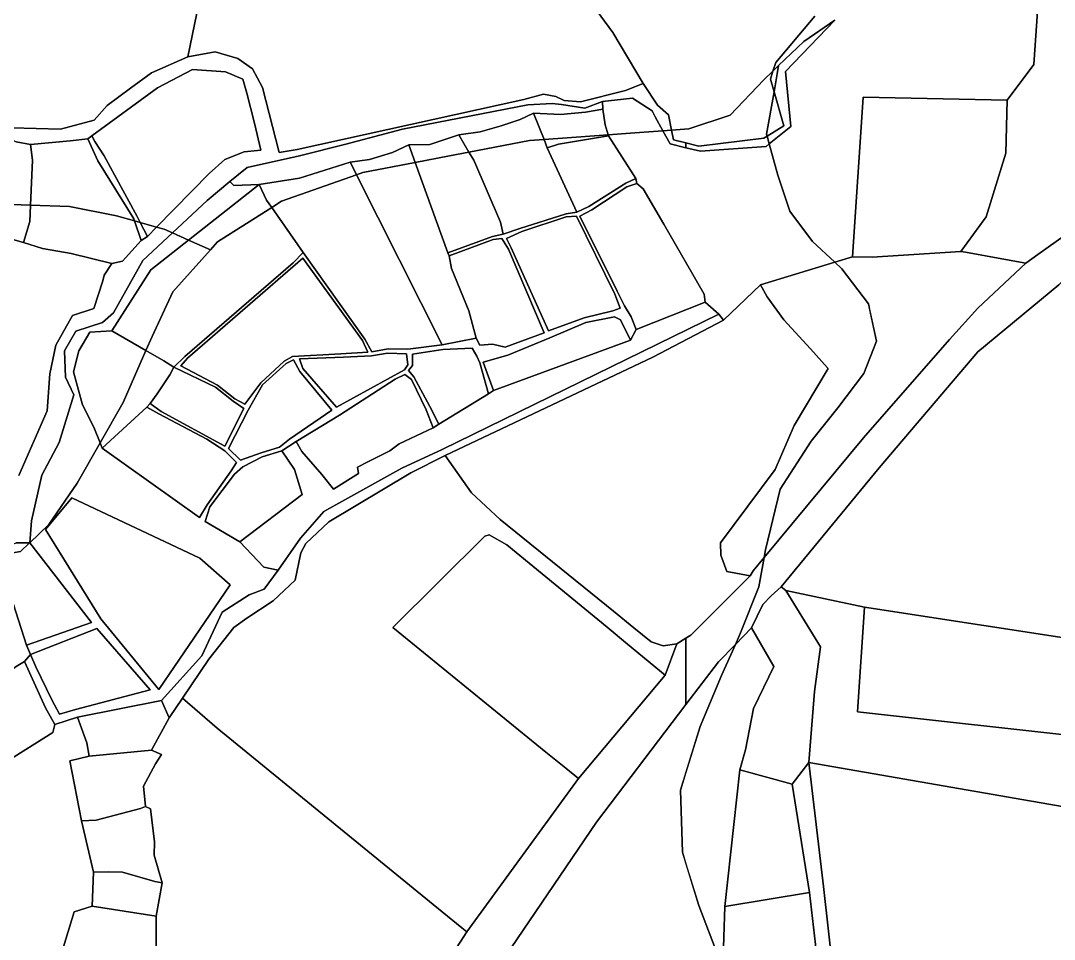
# Model space of a CAD drawing. Extents: x 542555 to 550520, y 1840485 to 1846995.
# Drawn here: x 547868.5 to 548072.8, y 1844135.9 to 1844317.5 of the extents above; entities that cross this region are included whole.
import ezdxf

# ---------------------------------------------------------------- set-up
doc = ezdxf.new("R2010")
doc.units = 0
doc.layers.add('Level 30', color=7, linetype='Continuous')

msp = doc.modelspace()

# ---------------------------------------------------------------- linework, layer by layer
at = {"layer": 'Level 30'}
for points in [[(547905.46, 1844329.56), (547901.53, 1844310.32), (547894.32, 1844307.21), (547890.18, 1844304.15), (547885.58, 1844300.7), (547882.99, 1844297.85), (547876.36, 1844296.08), (547866.71, 1844296.34), (547860.94, 1844302.16), (547859.04, 1844303.45), (547858.97, 1844310.46), (547860.21, 1844367.14), (547872.11, 1844370.64), (547880.51, 1844372.78)], [(547975.12, 1844329.41), (547985.54, 1844315.17), (547991.54, 1844305.11), (547988.08, 1844303.67), (547979.16, 1844301.44), (547975.91, 1844301.71), (547974.26, 1844302.51), (547971.84, 1844302.96), (547967.98, 1844301.93), (547923.14, 1844292.01), (547919.55, 1844291.47), (547916.28, 1844304.28), (547914.29, 1844308.01), (547911.43, 1844310), (547906.92, 1844311.35), (547901.53, 1844310.32), (547905.46, 1844329.56), (547927.03, 1844326.58), (547943.77, 1844324.58), (547952.57, 1844325.14)], [(548019.71, 1844307.42), (548020.76, 1844296.59), (548016.4708, 1844293.1377), (548016.0482, 1844294.6476), (548019.38, 1844296.68), (548017.4241, 1844303.4525), (548018.06, 1844307.02), (548018.34, 1844308.61), (548023.31, 1844313.39), (548029.4614, 1844317.5768)], [(547915.92, 1844291.9), (547912.64, 1844291.57), (547908.81, 1844290.03), (547905.74, 1844287.28), (547895.3446, 1844276.689), (547892.1221, 1844277.598), (547891.51, 1844278.81), (547884.95, 1844290.78), (547883.13, 1844293.61), (547882.52, 1844294.71), (547895.55, 1844304.2), (547902.45, 1844307.83), (547908.98, 1844307.38), (547912.36, 1844305.91), (547913.18, 1844303.2), (547914.69, 1844297.25)], [(548016.7, 1844305.96), (548017.4228, 1844303.4571), (548015.93, 1844295.07), (548016.0482, 1844294.6476), (548015.38, 1844294.24), (548002.58, 1844292.66), (548000, 1844293.32), (547997.54, 1844293.94), (547997.1668, 1844295.8567), (548000.58, 1844296.1), (548008.73, 1844298.85), (548015.44, 1844305.82), (548017.2051, 1844307.5181)], [(548017.2051, 1844307.5181), (548018.34, 1844308.61), (548017.4228, 1844303.4571), (548016.7, 1844305.96)], [(548019.38, 1844296.68), (548016.0482, 1844294.6476), (548015.93, 1844295.07), (548017.4241, 1844303.4525)], [(547870.79, 1844289.94), (547870.4234, 1844281.0242), (547864.87, 1844281.2), (547855.98, 1844279.89), (547848.3156, 1844278.6981), (547845.75, 1844288.54), (547845.03, 1844293.86), (547843.75, 1844295.72), (547843.41, 1844297.08), (547847.22, 1844299.78), (547852.68, 1844301.52), (547859.73, 1844299.34), (547860.82, 1844298.28), (547861.15, 1844296.98), (547867.6, 1844293.55), (547870.38, 1844293.04)], [(547983.53, 1844301.51), (547983.6, 1844300.01), (547980.16, 1844299.42), (547975.2, 1844298.92), (547969.89, 1844299.24), (547967.26, 1844297.99), (547963.49, 1844296.73), (547959.29, 1844295.51), (547955.12, 1844294.94), (547949.36, 1844292.99), (547945.19, 1844292.96), (547942.01, 1844291.41), (547937.44, 1844290.07), (547933.6, 1844289.55), (547923.62, 1844286.34), (547915.61, 1844285.11), (547910.64, 1844284.94), (547909.85, 1844285.69), (547913.26, 1844288.46), (547923.58, 1844290.75), (547932.74, 1844293.11), (547943.99, 1844296.04), (547968.75, 1844300.84), (547973.53, 1844301.15), (547975.39, 1844300.95), (547980.03, 1844300.2)], [(547993.92, 1844298.51), (547995.4428, 1844295.7337), (547989.92, 1844295.34), (547984.6234, 1844294.9435), (547984.02, 1844296.9), (547983.6, 1844300.01), (547983.53, 1844301.51), (547989.46, 1844302.15), (547993.35, 1844299.69)], [(548059.34, 1844278.73), (548054.38, 1844271.9), (548036.84, 1844270.77), (548032.91, 1844270.82), (548035.06, 1844302.35), (548063.52, 1844301.77), (548063.25, 1844291.34)], [(547969.89, 1844299.24), (547971.944, 1844293.9944), (547969.08, 1844293.78), (547957.1118, 1844291.5256), (547955.12, 1844294.94), (547959.29, 1844295.51), (547963.49, 1844296.73), (547967.26, 1844297.99)], [(547983.6, 1844300.01), (547984.02, 1844296.9), (547984.6234, 1844294.9435), (547971.944, 1844293.9944), (547969.89, 1844299.24), (547975.2, 1844298.92), (547980.16, 1844299.42)], [(547882.52, 1844294.71), (547883.13, 1844293.61), (547884.95, 1844290.78), (547891.51, 1844278.81), (547892.1221, 1844277.598), (547890.9645, 1844277.9245), (547890.83, 1844278.31), (547883.73, 1844289.79), (547881.73, 1844294.13)], [(547955.12, 1844294.94), (547957.1118, 1844291.5256), (547953.26, 1844290.8), (547946.4557, 1844289.4805), (547945.19, 1844292.96), (547949.36, 1844292.99)], [(547984.6234, 1844294.9435), (547984.68, 1844294.76), (547974.81, 1844293.06), (547972.58, 1844292.37), (547971.944, 1844293.9944)], [(547984.68, 1844294.76), (547990.11, 1844286.29), (547988.15, 1844285.35), (547980.84, 1844280.77), (547978.43, 1844279.63), (547972.58, 1844292.37), (547974.81, 1844293.06)], [(548029.4239, 1844269.7521), (548014.76, 1844265.26), (548007.44, 1844258.29), (548006.53, 1844259.49), (548003.78, 1844261.83), (548003.64, 1844263.42), (547995.67, 1844277.3), (547991.53, 1844284.26), (547990.3, 1844285.32), (547990.11, 1844286.29), (547984.68, 1844294.76), (547984.6234, 1844294.9435), (547989.92, 1844295.34), (547995.4428, 1844295.7337), (547996.86, 1844293.15), (548000, 1844292.38), (548002.9, 1844291.67), (548015.84, 1844292.63), (548016.4708, 1844293.1377), (548018.2, 1844286.96), (548020.55, 1844279.82), (548025.04, 1844273.87)], [(547997.54, 1844293.94), (548000, 1844293.32), (548000, 1844292.38), (547996.86, 1844293.15), (547995.4428, 1844295.7337), (547997.1668, 1844295.8567)], [(548016.4708, 1844293.1377), (548015.84, 1844292.63), (548002.9, 1844291.67), (548000, 1844292.38), (548000, 1844293.32), (548002.58, 1844292.66), (548015.38, 1844294.24), (548016.0482, 1844294.6476)], [(547881.73, 1844294.13), (547883.73, 1844289.79), (547890.83, 1844278.31), (547890.9645, 1844277.9245), (547887.4, 1844278.93), (547878.14, 1844280.78), (547870.4234, 1844281.0242), (547870.79, 1844289.94), (547870.38, 1844293.04), (547878.24, 1844293.74)], [(547945.19, 1844292.96), (547946.4557, 1844289.4805), (547936.14, 1844287.48), (547934.8947, 1844287.0409), (547934.87, 1844287.09), (547933.6, 1844289.55), (547937.44, 1844290.07), (547942.01, 1844291.41)], [(547972.58, 1844292.37), (547978.43, 1844279.63), (547976.3, 1844279.29), (547967.16, 1844276.44), (547963.88, 1844275.29), (547963.33, 1844277.68), (547958.06, 1844289.9), (547957.1118, 1844291.5256), (547969.08, 1844293.78), (547971.944, 1844293.9944)], [(547957.1118, 1844291.5256), (547958.06, 1844289.9), (547963.33, 1844277.68), (547963.88, 1844275.29), (547961.73, 1844274.85), (547952.96, 1844271.6), (547946.4557, 1844289.4805), (547953.26, 1844290.8)], [(547933.6, 1844289.55), (547934.87, 1844287.09), (547934.8947, 1844287.0409), (547920.06, 1844281.81), (547918.1112, 1844280.5749), (547917.09, 1844282.03), (547915.61, 1844285.11), (547923.62, 1844286.34)], [(547953.21, 1844270.99), (547953.63, 1844268.53), (547957.05, 1844260.13), (547958.54, 1844254.71), (547951.78, 1844253.39), (547934.8947, 1844287.0409), (547936.14, 1844287.48), (547946.4557, 1844289.4805), (547952.96, 1844271.6)], [(547934.8947, 1844287.0409), (547951.78, 1844253.39), (547945.02, 1844252.54), (547941.15, 1844252.61), (547937.87, 1844252.06), (547936.53, 1844254.52), (547924.34, 1844271.7), (547918.1112, 1844280.5749), (547920.06, 1844281.81)], [(547990.11, 1844286.29), (547990.3, 1844285.32), (547988.31, 1844284.68), (547981.42, 1844280.12), (547979, 1844278.83), (547986.42, 1844264), (547987.86, 1844261.15), (547989.19, 1844258.97), (547990.15, 1844256.42), (547989.05, 1844254.33), (547987.1, 1844258.38), (547985.88, 1844258.93), (547980.24, 1844257.85), (547973.1, 1844254.83), (547964.79, 1844251.4), (547959.91, 1844250.01), (547961.98, 1844244.38), (547960.94, 1844243.76), (547959.23, 1844249.85), (547958.65, 1844251.16), (547957.75, 1844252.79), (547951.94, 1844252.51), (547945.96, 1844251.56), (547945.91, 1844249.32), (547945.13, 1844248.36), (547946.18, 1844247.06), (547949.35, 1844241.22), (547951.18, 1844237.75), (547950.02, 1844236.99), (547948.67, 1844240.6), (547945.75, 1844246.54), (547944.44, 1844247.52), (547942.52, 1844246.62), (547931.53, 1844239.52), (547922.95, 1844234.34), (547920.12, 1844232.47), (547916.21, 1844231.27), (547912.36, 1844229.3), (547910.77, 1844227.82), (547905.88, 1844221.39), (547904.94, 1844218.52), (547911.82, 1844214.47), (547916.53, 1844209.45), (547919.35, 1844208.84), (547916.62, 1844205.12), (547913.62, 1844204.01), (547908.29, 1844200.57), (547904.3, 1844191.96), (547896.28, 1844183.1), (547879.7, 1844179.8), (547875.19, 1844178.39), (547873.38, 1844181.66), (547869.24, 1844190.79), (547870.43, 1844192.19), (547869.61, 1844194.02), (547882.46, 1844198.55), (547870.27, 1844214.26), (547870.2726, 1844214.2947), (547874.03, 1844217.87), (547879.64, 1844226.04), (547884.19, 1844234.0438), (547884.61, 1844233), (547903.84, 1844219.27), (547905.33, 1844221.76), (547910.08, 1844228.5), (547911.12, 1844230.16), (547908.85, 1844232.49), (547905.26, 1844234.8), (547895.76, 1844239.77), (547893.4, 1844241.09), (547894.04, 1844241.8), (547896.26, 1844240.24), (547908.86, 1844233.41), (547912.6, 1844240.83), (547910.48, 1844242.29), (547906.97, 1844245.03), (547898.76, 1844249.01), (547900.9, 1844251.14), (547922.34, 1844269.6), (547924.34, 1844271.7), (547936.53, 1844254.52), (547937.87, 1844252.06), (547941.15, 1844252.61), (547945.02, 1844252.54), (547951.78, 1844253.39), (547958.54, 1844254.71), (547959.28, 1844253.38), (547961.77, 1844253.58), (547964.26, 1844252.93), (547971.95, 1844255.8), (547964.92, 1844272.34), (547963.61, 1844274.42), (547961.86, 1844274.24), (547953.21, 1844270.99), (547952.96, 1844271.6), (547961.73, 1844274.85), (547963.88, 1844275.29), (547967.16, 1844276.44), (547976.3, 1844279.29), (547978.43, 1844279.63), (547980.84, 1844280.77), (547988.15, 1844285.35)], [(547915.61, 1844285.11), (547901.6598, 1844274.1217), (547898.4705, 1844275.5403), (547905.34, 1844281.94), (547909.85, 1844285.69), (547910.64, 1844284.94)], [(547915.61, 1844285.11), (547917.09, 1844282.03), (547918.1112, 1844280.5749), (547907.39, 1844273.78), (547905.98, 1844272.2), (547901.6598, 1844274.1217)], [(547990.3, 1844285.32), (547991.53, 1844284.26), (547995.67, 1844277.3), (548003.64, 1844263.42), (548003.78, 1844261.83), (547990.15, 1844256.42), (547989.19, 1844258.97), (547987.86, 1844261.15), (547986.42, 1844264), (547979, 1844278.83), (547981.42, 1844280.12), (547988.31, 1844284.68)], [(547870.29, 1844277.78), (547869.03, 1844273.64), (547859.66, 1844276.27), (547853.1, 1844276.45), (547849.29, 1844274.96), (547848.3156, 1844278.6981), (547855.98, 1844279.89), (547864.87, 1844281.2), (547870.4234, 1844281.0242)], [(547890.9645, 1844277.9245), (547892.32, 1844274.04), (547888.62, 1844269.98), (547886.52, 1844269.49), (547878.48, 1844271.44), (547872.77, 1844272.47), (547869.03, 1844273.64), (547870.29, 1844277.78), (547870.4234, 1844281.0242), (547878.14, 1844280.78), (547887.4, 1844278.93)], [(547918.1112, 1844280.5749), (547924.34, 1844271.7), (547922.34, 1844269.6), (547900.9, 1844251.14), (547898.76, 1844249.01), (547896.78, 1844250.23), (547893.2253, 1844252.288), (547894.44, 1844255.06), (547898.55, 1844263.9), (547905.98, 1844272.2), (547907.39, 1844273.78)], [(547987.02, 1844260.69), (547985.58, 1844260.12), (547979.87, 1844258.76), (547972.86, 1844256.2), (547965.45, 1844272.57), (547964.53, 1844274.43), (547967.56, 1844275.84), (547976.33, 1844278.69), (547978.4, 1844278.88), (547985.97, 1844263.46)], [(547985.58, 1844260.12), (547987.02, 1844260.69), (547985.97, 1844263.46), (547978.4, 1844278.88), (547976.33, 1844278.69), (547967.56, 1844275.84), (547964.53, 1844274.43), (547965.45, 1844272.57), (547972.86, 1844256.2), (547979.87, 1844258.76)], [(547892.1221, 1844277.598), (547893.52, 1844274.83), (547892.32, 1844274.04), (547890.9645, 1844277.9245)], [(547895.3446, 1844276.689), (547893.52, 1844274.83), (547892.1221, 1844277.598)], [(548089.96, 1844277.01), (548089.44, 1844273.21), (548086, 1844235.13), (548082.9, 1844198.92), (548082.48, 1844194.34), (548035.31, 1844201.55), (548019.79, 1844204.88), (548018.85, 1844205.55), (548038.24, 1844229.11), (548057.71, 1844252.04), (548073.77, 1844265.31), (548082.48, 1844273.54)], [(547901.6598, 1844274.1217), (547894.18, 1844268.23), (547886.52, 1844256.17), (547882.13, 1844255.9), (547879.97, 1844252.25), (547878.88, 1844248.09), (547880.7, 1844241.54), (547882.94, 1844237.15), (547884.19, 1844234.0438), (547879.64, 1844226.04), (547874.03, 1844217.87), (547870.2726, 1844214.2947), (547870.59, 1844218.61), (547872.64, 1844227.65), (547876.08, 1844234.11), (547878.95, 1844243.51), (547877.31, 1844247), (547877.14, 1844252.2), (547879.4, 1844256.15), (547884.63, 1844257.84), (547886.81, 1844259.77), (547892.62, 1844270.09), (547898.4705, 1844275.5403)], [(547971.95, 1844255.8), (547964.26, 1844252.93), (547961.77, 1844253.58), (547959.28, 1844253.38), (547958.54, 1844254.71), (547957.05, 1844260.13), (547953.63, 1844268.53), (547953.21, 1844270.99), (547961.86, 1844274.24), (547963.61, 1844274.42), (547964.92, 1844272.34)], [(547901.6598, 1844274.1217), (547905.98, 1844272.2), (547898.55, 1844263.9), (547894.44, 1844255.06), (547893.2253, 1844252.288), (547886.52, 1844256.17), (547894.18, 1844268.23)], [(547936.07, 1844254.25), (547937.08, 1844251.97), (547931.8, 1844251.62), (547922.2, 1844251.13), (547920.57, 1844250.17), (547915.94, 1844245.92), (547912.81, 1844241.69), (547910.8, 1844242.76), (547907.38, 1844245.43), (547900.14, 1844249.24), (547901.48, 1844250.81), (547924.27, 1844270.57)], [(547937.08, 1844251.97), (547936.07, 1844254.25), (547924.27, 1844270.57), (547901.48, 1844250.81), (547900.14, 1844249.24), (547907.38, 1844245.43), (547910.8, 1844242.76), (547912.81, 1844241.69), (547915.94, 1844245.92), (547920.57, 1844250.17), (547922.2, 1844251.13), (547931.8, 1844251.62)], [(548054.38, 1844271.9), (548055.3062, 1844271.7288), (548062.48, 1844270.4026), (548067.2, 1844269.53), (548057.7, 1844260.67), (548052.12, 1844254.46), (548035.11, 1844235.04), (548015.489, 1844211.3527), (548015.77, 1844212.87), (548018.65, 1844224.91), (548024.78, 1844234.37), (548030.01, 1844240.97), (548035.21, 1844247.75), (548037.7, 1844254.13), (548036.08, 1844261.55), (548030.81, 1844268.45), (548029.4239, 1844269.7521), (548032.91, 1844270.82), (548036.84, 1844270.77)], [(548015.77, 1844212.87), (548015.489, 1844211.3527), (548013.3, 1844208.71), (548012.72, 1844207.75), (548008.08, 1844208.62), (548006.9, 1844211.86), (548006.85, 1844214.28), (548017.63, 1844228.79), (548021.42, 1844237.48), (548028.12, 1844248.74), (548027.9742, 1844248.9012), (548024.6169, 1844252.6123), (548019.39, 1844258.39), (548016.08, 1844262.9), (548014.76, 1844265.26), (548029.4239, 1844269.7521), (548030.81, 1844268.45), (548036.08, 1844261.55), (548036.38, 1844260.17), (548037.5, 1844255.04), (548037.7, 1844254.13), (548035.21, 1844247.75), (548030.01, 1844240.97), (548024.78, 1844234.37), (548018.65, 1844224.91)], [(548014.76, 1844265.26), (548016.08, 1844262.9), (548019.39, 1844258.39), (548024.6169, 1844252.6123), (548027.9742, 1844248.9012), (548028.12, 1844248.74), (548021.42, 1844237.48), (548017.63, 1844228.79), (548006.85, 1844214.28), (548006.9, 1844211.86), (548008.08, 1844208.62), (548012.72, 1844207.75), (548000.97, 1844196.02), (548000, 1844195.41), (547998.22, 1844194.29), (547995.5, 1844193.91), (547993.16, 1844194.7), (547989.7343, 1844197.4787), (547985.6563, 1844200.7864), (547963.3, 1844218.92), (547957.64, 1844224.17), (547952.4, 1844231.56), (547993.48, 1844251), (548007.44, 1844258.29)], [(548003.78, 1844261.83), (548006.53, 1844259.49), (547951.82, 1844232.75), (547943.84, 1844229.04), (547928.42, 1844220.44), (547923.81, 1844215.18), (547919.35, 1844208.84), (547916.53, 1844209.45), (547911.82, 1844214.47), (547924.13, 1844223.86), (547922.59, 1844228.8), (547920.12, 1844232.47), (547922.95, 1844234.34), (547924.04, 1844232.35), (547928.02, 1844227.76), (547930.3, 1844224.9), (547935.27, 1844228), (547935.09, 1844229.25), (547937.09, 1844230.31), (547941.45, 1844232.43), (547943.33, 1844233.84), (547950.02, 1844236.99), (547951.18, 1844237.75), (547960.94, 1844243.76), (547961.98, 1844244.38), (547989.05, 1844254.33), (547990.15, 1844256.42)], [(548006.53, 1844259.49), (548007.44, 1844258.29), (547993.48, 1844251), (547952.4, 1844231.56), (547945.64, 1844228.14), (547929.37, 1844218.4), (547924.85, 1844214.15), (547923.86, 1844212.3), (547922.71, 1844206.89), (547918.42, 1844202.79), (547913.2, 1844199.39), (547910.63, 1844197.57), (547905.64, 1844191.3), (547900.44, 1844183.54), (547897.85, 1844179.67), (547896.28, 1844183.1), (547904.3, 1844191.96), (547908.29, 1844200.57), (547913.62, 1844204.01), (547916.62, 1844205.12), (547919.35, 1844208.84), (547923.81, 1844215.18), (547928.42, 1844220.44), (547943.84, 1844229.04), (547951.82, 1844232.75)], [(547989.05, 1844254.33), (547961.98, 1844244.38), (547959.91, 1844250.01), (547964.79, 1844251.4), (547973.1, 1844254.83), (547980.24, 1844257.85), (547985.88, 1844258.93), (547987.1, 1844258.38)], [(547886.52, 1844256.17), (547893.2253, 1844252.288), (547888.73, 1844242.03), (547884.19, 1844234.0438), (547882.94, 1844237.15), (547880.7, 1844241.54), (547878.88, 1844248.09), (547879.97, 1844252.25), (547882.13, 1844255.9)], [(547895.43, 1844243.76), (547894.04, 1844241.8), (547893.4, 1844241.09), (547890.27, 1844238.19), (547884.61, 1844233), (547884.19, 1844234.0438), (547888.73, 1844242.03), (547893.2253, 1844252.288), (547896.78, 1844250.23), (547898.76, 1844249.01), (547897.93, 1844247.46)], [(547941.02, 1844251.76), (547944.77, 1844251.65), (547945.02, 1844249.49), (547944.35, 1844248.47), (547930.89, 1844241.12), (547924.27, 1844248.75), (547923.63, 1844250.64), (547932.27, 1844250.96), (547937.83, 1844251.26)], [(547944.77, 1844251.65), (547941.02, 1844251.76), (547937.83, 1844251.26), (547932.27, 1844250.96), (547923.63, 1844250.64), (547924.27, 1844248.75), (547930.89, 1844241.12), (547944.35, 1844248.47), (547945.02, 1844249.49)], [(547960.94, 1844243.76), (547951.18, 1844237.75), (547949.35, 1844241.22), (547946.18, 1844247.06), (547945.13, 1844248.36), (547945.91, 1844249.32), (547945.96, 1844251.56), (547951.94, 1844252.51), (547957.75, 1844252.79), (547958.65, 1844251.16), (547959.23, 1844249.85)], [(547929.97, 1844240.49), (547921.65, 1844234.8), (547919.62, 1844233.22), (547915.99, 1844232.1), (547911.96, 1844230.59), (547909.55, 1844232.91), (547913.43, 1844240.53), (547916.31, 1844245.49), (547920.96, 1844249.73), (547922.39, 1844250.47), (547923.64, 1844248.15)], [(547921.65, 1844234.8), (547929.97, 1844240.49), (547923.64, 1844248.15), (547922.39, 1844250.47), (547920.96, 1844249.73), (547916.31, 1844245.49), (547913.43, 1844240.53), (547909.55, 1844232.91), (547911.96, 1844230.59), (547915.99, 1844232.1), (547919.62, 1844233.22)], [(547906.97, 1844245.03), (547910.48, 1844242.29), (547912.6, 1844240.83), (547908.86, 1844233.41), (547896.26, 1844240.24), (547894.04, 1844241.8), (547895.43, 1844243.76), (547897.93, 1844247.46), (547898.76, 1844249.01)], [(547924.04, 1844232.35), (547922.95, 1844234.34), (547931.53, 1844239.52), (547942.52, 1844246.62), (547944.44, 1844247.52), (547945.75, 1844246.54), (547948.67, 1844240.6), (547950.02, 1844236.99), (547943.33, 1844233.84), (547941.45, 1844232.43), (547937.09, 1844230.31), (547935.09, 1844229.25), (547935.27, 1844228), (547930.3, 1844224.9), (547928.02, 1844227.76)], [(547908.85, 1844232.49), (547911.12, 1844230.16), (547910.08, 1844228.5), (547905.33, 1844221.76), (547903.84, 1844219.27), (547884.61, 1844233), (547890.27, 1844238.19), (547893.4, 1844241.09), (547895.76, 1844239.77), (547905.26, 1844234.8)], [(547952.4, 1844231.56), (547957.64, 1844224.17), (547963.3, 1844218.92), (547985.6563, 1844200.7864), (547989.7343, 1844197.4787), (547993.16, 1844194.7), (547995.5, 1844193.91), (547998.22, 1844194.29), (547995.93, 1844188.13), (547988.481, 1844194.2532), (547984.4155, 1844197.595), (547964.58, 1844213.9), (547961.11, 1844215.86), (547960.22, 1844215.62), (547942.02, 1844197.55), (547972.3274, 1844172.9015), (547976.2271, 1844169.73), (547978.76, 1844167.67), (547956.68, 1844137.37), (547955.7087, 1844138.1617), (547951.7836, 1844141.3611), (547907.3, 1844177.62), (547900.44, 1844183.54), (547905.64, 1844191.3), (547910.63, 1844197.57), (547913.2, 1844199.39), (547918.42, 1844202.79), (547922.71, 1844206.89), (547923.86, 1844212.3), (547924.85, 1844214.15), (547929.37, 1844218.4), (547945.64, 1844228.14)], [(547920.12, 1844232.47), (547922.59, 1844228.8), (547924.13, 1844223.86), (547911.82, 1844214.47), (547904.94, 1844218.52), (547905.88, 1844221.39), (547910.77, 1844227.82), (547912.36, 1844229.3), (547916.21, 1844231.27)], [(547903.86, 1844211.25), (547909.86, 1844205.95), (547895.77, 1844185.26), (547884.31, 1844199.22), (547873.35, 1844216.92), (547878.57, 1844223.2)], [(547909.86, 1844205.95), (547903.86, 1844211.25), (547878.57, 1844223.2), (547873.35, 1844216.92), (547884.31, 1844199.22), (547895.77, 1844185.26)], [(547978.76, 1844167.67), (547976.2271, 1844169.73), (547972.3274, 1844172.9015), (547942.02, 1844197.55), (547960.22, 1844215.62), (547961.11, 1844215.86), (547964.58, 1844213.9), (547984.4155, 1844197.595), (547988.481, 1844194.2532), (547995.93, 1844188.13)], [(547863.5, 1844212.55), (547867.56, 1844214.3), (547870.2366, 1844214.2605), (547868.46, 1844212.57), (547863.8187, 1844211.7496)], [(547882.46, 1844198.55), (547869.61, 1844194.02), (547864.38, 1844210.34), (547863.8187, 1844211.7496), (547868.46, 1844212.57), (547870.2366, 1844214.2605), (547870.27, 1844214.26)], [(547870.43, 1844192.19), (547869.24, 1844190.79), (547867.59, 1844189.86), (547866.28, 1844188.85), (547865.02, 1844190.08), (547858.16, 1844188.04), (547855.99, 1844186.5), (547854.96, 1844186.64), (547847.85, 1844191.16), (547849.39, 1844192.96), (547852.44, 1844208.02), (547855.16, 1844211.77), (547855.9928, 1844212.3395), (547857.6173, 1844211.9217), (547858.24, 1844211.48), (547858.6409, 1844211.6584), (547860.54, 1844211.17), (547863.8187, 1844211.7496), (547864.38, 1844210.34), (547869.61, 1844194.02)], [(548010.82, 1844196.51), (548009.7855, 1844194.2028), (548006.42, 1844190.75), (548000, 1844182.31), (548000, 1844195.41), (548000.97, 1844196.02), (548012.72, 1844207.75), (548013.3, 1844208.71), (548015.489, 1844211.3527), (548014.42, 1844205.58)], [(548025.45, 1844184.9), (548024.31, 1844170.84), (548020.98, 1844166.57), (548010.64, 1844169.4), (548011.78, 1844173.38), (548013.34, 1844181.5), (548017.42, 1844189.82), (548012.97, 1844197.47), (548015.21, 1844202.09), (548016.88, 1844203.78), (548018.85, 1844205.55), (548019.79, 1844204.88), (548026.63, 1844193.72)], [(548035.31, 1844201.55), (548033.92, 1844180.89), (548080.85, 1844175.63), (548080.52, 1844172.97), (548080.14, 1844166.75), (548079.34, 1844161.31), (548024.31, 1844170.84), (548025.45, 1844184.9), (548026.63, 1844193.72), (548019.79, 1844204.88)], [(548035.31, 1844201.55), (548082.48, 1844194.34), (548081.39, 1844181.27), (548080.85, 1844175.63), (548033.92, 1844180.89)], [(547871.44, 1844189.73), (547870.43, 1844192.19), (547883.55, 1844197.31), (547894.1, 1844185.21), (547879.32, 1844181.32), (547876.13, 1844180.41), (547874.63, 1844183.23)], [(547870.43, 1844192.19), (547871.44, 1844189.73), (547874.63, 1844183.23), (547876.13, 1844180.41), (547879.32, 1844181.32), (547894.1, 1844185.21), (547883.55, 1844197.31)], [(548011.78, 1844173.38), (548010.64, 1844169.4), (548007.73, 1844142.36), (548007.29, 1844130.27), (548007.0727, 1844129.1476), (548006.73, 1844131.74), (548002.53, 1844142.57), (547999.3, 1844153.13), (547998.93, 1844165.36), (548002.79, 1844177.98), (548007.04, 1844188.08), (548009.7855, 1844194.2028), (548012.97, 1844197.47), (548017.42, 1844189.82), (548013.34, 1844181.5)], [(548007.04, 1844188.08), (548002.79, 1844177.98), (548000, 1844168.86), (547998.93, 1844165.36), (547999.3, 1844153.13), (548000, 1844150.84), (548002.53, 1844142.57), (548006.73, 1844131.74), (548007.0727, 1844129.1476), (548003.07, 1844108.47), (547999.67, 1844105.63), (547965.48, 1844134.18), (547982.31, 1844159.06), (548000, 1844182.31), (548006.42, 1844190.75), (548009.7855, 1844194.2028)], [(547874.82, 1844176.81), (547865.4, 1844170.88), (547864.24, 1844171.81), (547860.64, 1844175.74), (547857.37, 1844177.57), (547860.46, 1844180.76), (547866.28, 1844188.85), (547867.59, 1844189.86), (547869.24, 1844190.79), (547873.38, 1844181.66), (547875.19, 1844178.39)], [(547897.85, 1844179.67), (547894.33, 1844173.28), (547882.01, 1844172.11), (547881.54, 1844174.73), (547879.7, 1844179.8), (547896.28, 1844183.1)], [(547900.44, 1844183.54), (547907.3, 1844177.62), (547951.7836, 1844141.3611), (547955.7087, 1844138.1617), (547956.68, 1844137.37), (547947.43, 1844123.09), (547942.4234, 1844115.3071), (547937.62, 1844107.84), (547933.6271, 1844110.13), (547904.16, 1844127.03), (547895.28, 1844131.54), (547895.27, 1844140.48), (547896.42, 1844147.07), (547894.85, 1844152.52), (547894.95, 1844155.16), (547894.13, 1844161.7), (547893.16, 1844162.13), (547892.77, 1844166.19), (547895.11, 1844170.58), (547896.28, 1844172.45), (547894.33, 1844173.28), (547897.85, 1844179.67)], [(547892.77, 1844166.19), (547893.16, 1844162.13), (547892.14, 1844161.73), (547883.4, 1844159.48), (547880.49, 1844159.29), (547878.2, 1844171.21), (547882.01, 1844172.11), (547894.33, 1844173.28), (547896.28, 1844172.45), (547895.11, 1844170.58)], [(548024.31, 1844170.84), (548079.34, 1844161.31), (548078.71, 1844150.18), (548077.5, 1844137.12), (548076.2, 1844121.29), (548075.08, 1844106.93), (548071.16, 1844064.59), (548060.03, 1844038.6), (547998.61, 1844057.95), (547999.45, 1844062.13), (548000, 1844063.99), (548000.05, 1844064.16), (548004.7, 1844076.56), (548010.5, 1844087.02), (548017.03, 1844096.87), (548021.47, 1844103.86), (548025.32, 1844110.9), (548026.66, 1844115.82), (548028.8, 1844126.07), (548029.11, 1844129.3), (548027.22, 1844146.36)], [(548020.98, 1844166.57), (548024.45, 1844145.18), (548007.73, 1844142.36), (548010.64, 1844169.4)], [(547885.82, 1844149.23), (547882.85, 1844149.2), (547880.49, 1844159.29), (547883.4, 1844159.48), (547892.14, 1844161.73), (547893.16, 1844162.13), (547894.13, 1844161.7), (547894.95, 1844155.16), (547894.85, 1844152.52), (547896.42, 1844147.07), (547895.02, 1844147.31), (547888.57, 1844149.14)], [(547896.42, 1844147.07), (547895.27, 1844140.48), (547882.61, 1844142.46), (547882.85, 1844149.2), (547885.82, 1844149.23), (547888.57, 1844149.14), (547895.02, 1844147.31)], [(548024.45, 1844145.18), (548026.45, 1844128.02), (548007.29, 1844130.27), (548007.73, 1844142.36)], [(547895.27, 1844140.48), (547895.28, 1844131.54), (547890.89, 1844117.99), (547884.91, 1844105.55), (547892.62, 1844088.56), (547871.01, 1844098.98), (547869.92, 1844105.33), (547870.62, 1844113.66), (547879.02, 1844141.31), (547882.61, 1844142.46)]]:
    msp.add_lwpolyline(points, close=True, dxfattribs=at)
for points in [[(548025.48, 1844318.38), (548017.76, 1844309.23), (548017.2051, 1844307.5181), (548015.44, 1844305.82), (548008.73, 1844298.85), (548000.58, 1844296.1), (547997.1668, 1844295.8567), (547996.58, 1844298.87), (547994.41, 1844300.8), (547991.54, 1844305.11), (547985.54, 1844315.17), (547975.12, 1844329.41)], [(548162.9386, 1844326.0128), (548119.61, 1844301.48), (548101.56, 1844292.93), (548088.91, 1844285.32), (548078.44, 1844277.52), (548069.61, 1844271.28), (548067.2, 1844269.53), (548062.48, 1844270.4026), (548055.3062, 1844271.7288), (548054.38, 1844271.9), (548059.34, 1844278.73), (548063.25, 1844291.34), (548063.52, 1844301.77), (548068.8, 1844308.81), (548069.5, 1844319.34)], [(548069.5, 1844319.34), (548068.8, 1844308.81), (548063.52, 1844301.77), (548035.06, 1844302.35), (548032.91, 1844270.82), (548029.4239, 1844269.7521), (548025.04, 1844273.87), (548020.55, 1844279.82), (548018.2, 1844286.96), (548016.4708, 1844293.1377), (548020.76, 1844296.59), (548019.71, 1844307.42), (548029.4614, 1844317.5768)], [(548029.4614, 1844317.5768), (548023.31, 1844313.39), (548018.34, 1844308.61), (548017.2051, 1844307.5181), (548017.76, 1844309.23), (548025.48, 1844318.38)], [(547866.71, 1844296.34), (547876.36, 1844296.08), (547882.99, 1844297.85), (547885.58, 1844300.7), (547890.18, 1844304.15), (547894.32, 1844307.21), (547901.53, 1844310.32), (547906.92, 1844311.35), (547911.43, 1844310), (547914.29, 1844308.01), (547916.28, 1844304.28), (547919.55, 1844291.47), (547923.14, 1844292.01), (547967.98, 1844301.93), (547971.84, 1844302.96), (547974.26, 1844302.51), (547975.91, 1844301.71), (547979.16, 1844301.44), (547988.08, 1844303.67), (547991.54, 1844305.11), (547994.41, 1844300.8), (547996.58, 1844298.87), (547997.1668, 1844295.8567), (547995.4428, 1844295.7337), (547993.92, 1844298.51), (547993.35, 1844299.69), (547989.46, 1844302.15), (547983.53, 1844301.51), (547980.03, 1844300.2), (547975.39, 1844300.95), (547973.53, 1844301.15), (547968.75, 1844300.84), (547943.99, 1844296.04), (547932.74, 1844293.11), (547923.58, 1844290.75), (547913.26, 1844288.46), (547909.85, 1844285.69), (547905.34, 1844281.94), (547898.4705, 1844275.5403), (547896.83, 1844276.27), (547895.3446, 1844276.689), (547905.74, 1844287.28), (547908.81, 1844290.03), (547912.64, 1844291.57), (547915.92, 1844291.9), (547914.69, 1844297.25), (547913.18, 1844303.2), (547912.36, 1844305.91), (547908.98, 1844307.38), (547902.45, 1844307.83), (547895.55, 1844304.2), (547882.52, 1844294.71), (547881.73, 1844294.13), (547878.24, 1844293.74), (547870.38, 1844293.04), (547867.6, 1844293.55)], [(547859.66, 1844276.27), (547869.03, 1844273.64), (547872.77, 1844272.47), (547878.48, 1844271.44), (547886.52, 1844269.49), (547884.96, 1844267.17), (547884.74, 1844266.08), (547882.94, 1844260.6), (547878.72, 1844259.22), (547875.41, 1844253.37), (547874.26, 1844247.71), (547873.7, 1844240.37), (547868.13, 1844227.6)], [(547868.13, 1844227.6), (547873.7, 1844240.37), (547874.26, 1844247.71), (547875.41, 1844253.37), (547878.72, 1844259.22), (547882.94, 1844260.6), (547884.74, 1844266.08), (547884.96, 1844267.17), (547886.52, 1844269.49), (547888.62, 1844269.98), (547892.32, 1844274.04), (547893.52, 1844274.83), (547895.3446, 1844276.689), (547896.83, 1844276.27), (547898.4705, 1844275.5403), (547892.62, 1844270.09), (547886.81, 1844259.77), (547884.63, 1844257.84), (547879.4, 1844256.15), (547877.14, 1844252.2), (547877.31, 1844247), (547878.95, 1844243.51), (547876.08, 1844234.11), (547872.64, 1844227.65), (547870.59, 1844218.61), (547870.2726, 1844214.2947), (547870.2366, 1844214.2605), (547867.56, 1844214.3)], [(548073.77, 1844265.31), (548057.71, 1844252.04), (548038.24, 1844229.11), (548018.85, 1844205.55), (548016.88, 1844203.78), (548015.21, 1844202.09), (548012.97, 1844197.47), (548009.7855, 1844194.2028), (548010.82, 1844196.51), (548014.42, 1844205.58), (548015.489, 1844211.3527), (548035.11, 1844235.04), (548052.12, 1844254.46), (548057.7, 1844260.67), (548067.2, 1844269.53), (548069.61, 1844271.28), (548078.44, 1844277.52)], [(547947.43, 1844123.09), (547956.68, 1844137.37), (547978.76, 1844167.67), (547995.93, 1844188.13), (547998.22, 1844194.29), (548000, 1844195.41), (548000, 1844182.31), (547982.31, 1844159.06), (547965.48, 1844134.18)], [(547865.4, 1844170.88), (547874.82, 1844176.81), (547875.19, 1844178.39), (547879.7, 1844179.8), (547881.54, 1844174.73), (547882.01, 1844172.11), (547878.2, 1844171.21), (547880.49, 1844159.29), (547882.85, 1844149.2), (547882.61, 1844142.46), (547879.02, 1844141.31), (547870.62, 1844113.66), (547869.92, 1844105.33), (547871.01, 1844098.98), (547839.94, 1844067.16)], [(548026.45, 1844128.02), (548024.45, 1844145.18), (548020.98, 1844166.57), (548024.31, 1844170.84), (548027.22, 1844146.36), (548029.11, 1844129.3)]]:
    msp.add_lwpolyline(points, dxfattribs=at)

doc.saveas('drawing.dxf')
